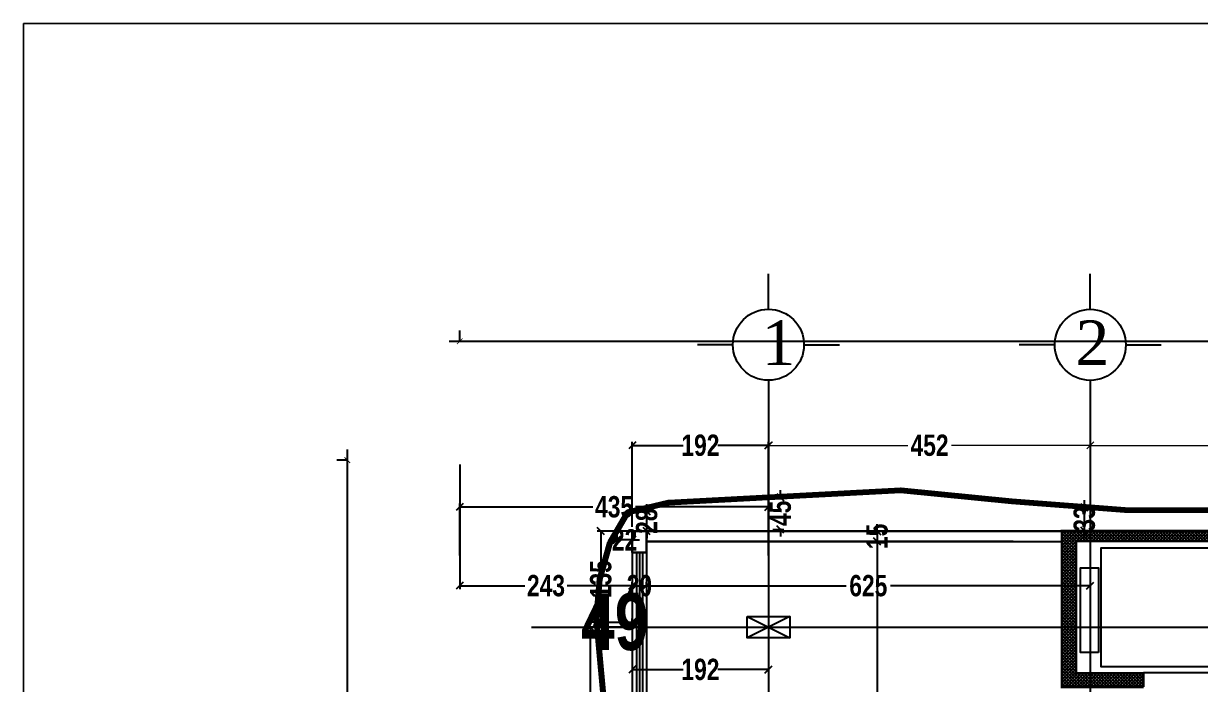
# Model space of a CAD drawing. Extents: x 285329 to 658348, y -83126 to -16980.
# Drawn here: x 326417 to 328074, y -39539 to -38609 of the extents above; entities that cross this region are included whole.
import ezdxf

# ---------------------------------------------------------------- set-up
doc = ezdxf.new("R2010")
doc.units = 0
doc.layers.get('0').update_dxf_attribs({"linetype": 'CONTINUOUS'})
doc.layers.get('DEFPOINTS').update_dxf_attribs({"color": 9, "linetype": 'CONTINUOUS'})
for name, color, linetype in [('AXIS', 1, 'CONTINUOUS'), ('COLUMN', 5, 'CONTINUOUS'), ('FURNITURE', 4, 'CONTINUOUS'), ('TEXT', 3, 'CONTINUOUS'), ('WALL', 7, 'CONTINUOUS'), ('WALL1', 2, 'CONTINUOUS')]:
    doc.layers.add(name, color=color, linetype=linetype)
doc.layers.add('excavation border', color=5, linetype='CONTINUOUS', lineweight=30)
doc.layers.add('VIS', color=8, linetype='CONTINUOUS', lineweight=18)
doc.styles.add('CITYBLUEPRINT', font='cityb___.ttf', dxfattribs={"width": 0.8})
doc.styles.get("Standard").update_dxf_attribs({"font": 'sanss___.ttf', "height": 15})
doc.styles.add('style2', font='romantic.ttf', dxfattribs={"height": 50})
doc.dimstyles.new('50', dxfattribs={"dimtxt": 30, "dimasz": 10, "dimexe": 5, "dimexo": 6, "dimgap": 5, "dimtad": 0, "dimdec": 0, "dimdsep": 46, "dimtxsty": 'CITYBLUEPRINT', "dimblk1": 'OBLIQUE', "dimblk2": 'OBLIQUE', "dimsah": 1, "dimcen": 0.05, "dimdle": 0.03, "dimclre": 22, "dimclrt": 7, "dimadec": 0, "dimazin": 0, "dimtfac": 1, "dimtdec": 0, "dimtix": 1, "dimtmove": 0, "dimatfit": 3, "dimldrblk": 'OBLIQUE', "dimfxl": 1, "dimtolj": 1, "dimtzin": 0, "dimarcsym": 0})
doc.dimstyles.new('STANDARD$0', dxfattribs={"dimscale": 0, "dimtxt": 50, "dimasz": 8, "dimexe": 15, "dimexo": 0.0625, "dimgap": 2, "dimtad": 1, "dimdec": 0, "dimzin": 0, "dimdsep": 46, "dimtxsty": 'Standard', "dimblk1": 'ARCHTICK', "dimblk2": 'ARCHTICK', "dimsah": 1, "dimcen": 0.09, "dimdle": 15, "dimclrd": 3, "dimclre": 3, "dimclrt": 3, "dimazin": 0, "dimtfac": 1, "dimtdec": 0, "dimtofl": 0, "dimtmove": 1, "dimatfit": 3, "dimldrblk": 'ARCHTICK', "dimfxl": 1.0455, "dimfxlon": 1, "dimtolj": 1, "dimtzin": 0, "dimarcsym": 0})

# ---------------------------------------------------------------- blocks, each defined once
blk = doc.blocks.new('COLUMN')
at = {"layer": 'AXIS'}
for p, q in [((236924.7, -9644.3), (236984.7, -9674.3)), ((236984.7, -9644.3), (236924.7, -9674.3))]:
    blk.add_line(p, q, dxfattribs=at)
at = {"layer": 'COLUMN'}
blk.add_lwpolyline([(236924.7, -9644.3), (236984.7, -9644.3), (236984.7, -9674.3), (236924.7, -9674.3)], close=True, dxfattribs=at)
blk = doc.blocks.new('_Oblique')
at = {"color": 0, "lineweight": -2}
blk.add_line((-0.5, -0.5), (0.5, 0.5), dxfattribs=at)
blk = doc.blocks.new('*D2202')
at = {"layer": 'DEFPOINTS', "color": 0, "linetype": 'Continuous', "lineweight": 5, "transparency": 16777216}
for p in [(328031, -10833.2), (327578.5, -10845.6), (328031, -10845.6)]:
    blk.add_point(p, dxfattribs=at)
at = {"layer": 'VIS', "color": 22, "linetype": 'Continuous', "lineweight": -2, "transparency": 16777216}
for p, q in [((327578.5, -10839.6), (327578.5, -10828.2)), ((328031, -10839.6), (328031, -10828.2))]:
    blk.add_line(p, q, dxfattribs=at)
at = {"layer": 'VIS', "color": 24, "linetype": 'Continuous', "lineweight": -2, "transparency": 16777216}
for p, q in [((327578.5, -10833.2), (327773.9, -10833.2)), ((328031, -10833.2), (327835.6, -10833.2))]:
    blk.add_line(p, q, dxfattribs=at)
at = {"layer": 'VIS', "color": 24, "linetype": 'Continuous', "lineweight": -2, "transparency": 16777216, "xscale": 10, "yscale": 10, "zscale": 10, "rotation": 180}
blk.add_blockref('_Oblique', (327578.5, -10833.2), dxfattribs=at)
at = {"layer": 'VIS', "color": 24, "linetype": 'Continuous', "lineweight": -2, "transparency": 16777216, "xscale": 10, "yscale": 10, "zscale": 10}
blk.add_blockref('_Oblique', (328031, -10833.2), dxfattribs=at)
at = {"layer": 'VIS', "color": 30, "linetype": 'Continuous', "lineweight": 5, "transparency": 16777216, "insert": (327804.7, -10833.2), "char_height": 30, "attachment_point": 5, "style": 'CITYBLUEPRINT'}
blk.add_mtext('\\A1;452', dxfattribs=at)
blk = doc.blocks.new('*D2203')
at = {"layer": 'DEFPOINTS', "color": 0, "linetype": 'Continuous', "lineweight": 5, "transparency": 16777216}
for p in [(328671.3, -10833.2), (328671.3, -10833.2), (328031, -10845.6)]:
    blk.add_point(p, dxfattribs=at)
at = {"layer": 'VIS', "color": 24, "linetype": 'Continuous', "lineweight": -2, "transparency": 16777216}
for p, q in [((328030.9, -10833.2), (328317.6, -10833.2)), ((328671.3, -10833.2), (328384.6, -10833.2))]:
    blk.add_line(p, q, dxfattribs=at)
at = {"layer": 'VIS', "color": 22, "linetype": 'Continuous', "lineweight": -2, "transparency": 16777216}
for p, q in [((328031, -10839.6), (328031, -10828.2)), ((328671.3, -10827.2), (328671.3, -10828.2))]:
    blk.add_line(p, q, dxfattribs=at)
at = {"layer": 'VIS', "color": 24, "linetype": 'Continuous', "lineweight": -2, "transparency": 16777216, "xscale": 10, "yscale": 10, "zscale": 10, "rotation": 180}
blk.add_blockref('_Oblique', (328031, -10833.2), dxfattribs=at)
at = {"layer": 'VIS', "color": 24, "linetype": 'Continuous', "lineweight": -2, "transparency": 16777216, "xscale": 10, "yscale": 10, "zscale": 10}
blk.add_blockref('_Oblique', (328671.3, -10833.2), dxfattribs=at)
at = {"layer": 'VIS', "color": 30, "linetype": 'Continuous', "lineweight": 5, "transparency": 16777216, "insert": (328351.1, -10833.2), "char_height": 30, "attachment_point": 5, "style": 'CITYBLUEPRINT'}
blk.add_mtext('\\A1;640', dxfattribs=at)
blk = doc.blocks.new('*D2855')
at = {"layer": 'DEFPOINTS', "color": 0, "linetype": 'Continuous', "lineweight": 5, "transparency": 16777216}
for p in [(327606.4, -39323.2), (327606.4, -39337.7), (327618.8, -39337.7)]:
    blk.add_point(p, dxfattribs=at)
at = {"layer": 'VIS', "color": 0, "linetype": 'Continuous', "lineweight": -2, "transparency": 16777216}
for p, q in [((327618.8, -39323.2), (327618.8, -39313.2)), ((327618.8, -39323.2), (327618.8, -39337.7)), ((327618.8, -39337.7), (327618.8, -39347.7))]:
    blk.add_line(p, q, dxfattribs=at)
at = {"layer": 'VIS', "color": 22, "linetype": 'Continuous', "lineweight": -2, "transparency": 16777216}
for p, q in [((327612.4, -39323.2), (327623.8, -39323.2)), ((327612.4, -39337.7), (327623.8, -39337.7))]:
    blk.add_line(p, q, dxfattribs=at)
at = {"layer": 'VIS', "color": 0, "linetype": 'Continuous', "lineweight": -2, "transparency": 16777216, "xscale": 10, "yscale": 10, "zscale": 10}
for p, rotation in [((327618.8, -39323.2), 270), ((327618.8, -39337.7), 90)]:
    blk.add_blockref('_Oblique', p, dxfattribs=dict(at, rotation=rotation))
at = {"layer": 'VIS', "color": 7, "linetype": 'Continuous', "lineweight": 5, "transparency": 16777216, "insert": (327618.8, -39330.5), "char_height": 30, "attachment_point": 5, "rotation": 90, "style": 'CITYBLUEPRINT'}
blk.add_mtext('\\A1;15', dxfattribs=at)
blk = doc.blocks.new('*D2856')
at = {"layer": 'DEFPOINTS', "color": 0, "linetype": 'Continuous', "lineweight": 5, "transparency": 16777216}
for p in [(327606.4, -39337.7), (327618.8, -39818.7), (327623.1, -39818.7)]:
    blk.add_point(p, dxfattribs=at)
at = {"layer": 'VIS', "color": 22, "linetype": 'Continuous', "lineweight": -2, "transparency": 16777216}
for p, q in [((327612.4, -39337.7), (327623.8, -39337.7)), ((327617.1, -39818.7), (327613.8, -39818.7))]:
    blk.add_line(p, q, dxfattribs=at)
at = {"layer": 'VIS', "color": 0, "linetype": 'Continuous', "lineweight": -2, "transparency": 16777216}
for p, q in [((327618.8, -39337.7), (327618.8, -39553.8)), ((327618.8, -39818.7), (327618.8, -39602.6))]:
    blk.add_line(p, q, dxfattribs=at)
at = {"layer": 'VIS', "color": 0, "linetype": 'Continuous', "lineweight": -2, "transparency": 16777216, "xscale": 10, "yscale": 10, "zscale": 10}
for p, rotation in [((327618.8, -39337.7), 90), ((327618.8, -39818.7), 270)]:
    blk.add_blockref('_Oblique', p, dxfattribs=dict(at, rotation=rotation))
at = {"layer": 'VIS', "color": 7, "linetype": 'Continuous', "lineweight": 5, "transparency": 16777216, "insert": (327618.8, -39578.2), "char_height": 30, "attachment_point": 5, "rotation": 90, "style": 'CITYBLUEPRINT'}
blk.add_mtext('\\A1;481', dxfattribs=at)
blk = doc.blocks.new('*D2902')
at = {"layer": 'DEFPOINTS', "color": 0, "linetype": 'Continuous', "lineweight": 5, "transparency": 16777216}
for p in [(327294.1, -39400), (327274.1, -39406.9), (327294.1, -39406.9)]:
    blk.add_point(p, dxfattribs=at)
at = {"layer": 'VIS', "color": 0, "linetype": 'Continuous', "lineweight": -2, "transparency": 16777216}
for p, q in [((327274.1, -39400), (327264.1, -39400)), ((327274.1, -39400), (327294.1, -39400)), ((327294.1, -39400), (327304.1, -39400))]:
    blk.add_line(p, q, dxfattribs=at)
at = {"layer": 'VIS', "color": 22, "linetype": 'Continuous', "lineweight": -2, "transparency": 16777216}
for p, q in [((327274.1, -39400.9), (327274.1, -39395)), ((327294.1, -39400.9), (327294.1, -39395))]:
    blk.add_line(p, q, dxfattribs=at)
at = {"layer": 'VIS', "color": 0, "linetype": 'Continuous', "lineweight": -2, "transparency": 16777216, "xscale": 10, "yscale": 10, "zscale": 10}
blk.add_blockref('_Oblique', (327274.1, -39400), dxfattribs=at)
at = {"layer": 'VIS', "color": 0, "linetype": 'Continuous', "lineweight": -2, "transparency": 16777216, "xscale": 10, "yscale": 10, "zscale": 10, "rotation": 180}
blk.add_blockref('_Oblique', (327294.1, -39400), dxfattribs=at)
at = {"layer": 'VIS', "color": 7, "linetype": 'Continuous', "lineweight": 5, "transparency": 16777216, "insert": (327284.1, -39400), "char_height": 30, "attachment_point": 5, "style": 'CITYBLUEPRINT'}
blk.add_mtext('\\A1;20', dxfattribs=at)
blk = doc.blocks.new('*D2903')
at = {"layer": 'DEFPOINTS', "color": 0, "linetype": 'Continuous', "lineweight": 5, "transparency": 16777216}
for p in [(327918.8, -39400), (327918.8, -39400.1), (327294.1, -39406.9)]:
    blk.add_point(p, dxfattribs=at)
at = {"layer": 'VIS', "color": 0, "linetype": 'Continuous', "lineweight": -2, "transparency": 16777216}
for p, q in [((327294, -39400), (327575.4, -39400)), ((327918.8, -39400), (327637.5, -39400))]:
    blk.add_line(p, q, dxfattribs=at)
at = {"layer": 'VIS', "color": 22, "linetype": 'Continuous', "lineweight": -2, "transparency": 16777216}
for p, q in [((327294.1, -39400.9), (327294.1, -39395)), ((327918.8, -39394.1), (327918.8, -39395))]:
    blk.add_line(p, q, dxfattribs=at)
at = {"layer": 'VIS', "color": 0, "linetype": 'Continuous', "lineweight": -2, "transparency": 16777216, "xscale": 10, "yscale": 10, "zscale": 10, "rotation": 180}
blk.add_blockref('_Oblique', (327294.1, -39400), dxfattribs=at)
at = {"layer": 'VIS', "color": 0, "linetype": 'Continuous', "lineweight": -2, "transparency": 16777216, "xscale": 10, "yscale": 10, "zscale": 10}
blk.add_blockref('_Oblique', (327918.8, -39400), dxfattribs=at)
at = {"layer": 'VIS', "color": 7, "linetype": 'Continuous', "lineweight": 5, "transparency": 16777216, "insert": (327606.4, -39400), "char_height": 30, "attachment_point": 5, "style": 'CITYBLUEPRINT'}
blk.add_mtext('\\A1;625', dxfattribs=at)
blk = doc.blocks.new('huy')
at = {"layer": 'AXIS'}
h = blk.add_hatch(dxfattribs=at)
h.set_pattern_fill('ANSI37', color=256, style=0)
h.set_pattern_definition([(45, (-12919.7087, 458.9356), (-2.24506403, 2.24506403), []), (135, (-12919.7087, 458.9356), (-2.24506403, -2.24506403), [])])
h.paths.add_polyline_path([(322259.9, -40340.6), (322280.3, -40340.6), (322280.3, -40155.5), (322259.9, -40155.5)], flags=17)
h.paths.add_polyline_path([(322259.9, -40340.6), (322259.9, -40360.6), (322375, -40360.6), (322375, -40340.6)])
h.paths.add_polyline_path([(322259.9, -40140.5), (322259.9, -40155.5), (322500, -40155.5), (322500, -40340.6), (322490, -40340.6), (322490, -40360.6), (322520, -40360.6), (322520, -40140.5)])
at = {"layer": 'FURNITURE'}
blk.add_line((322490, -40340.6), (322375, -40340.6), dxfattribs=at)
at = {"layer": 'FURNITURE', "ltscale": 3}
for points in [[(322490.6, -40165), (322314.9, -40165), (322314.9, -40331.4), (322490.6, -40331.4)], [(322311.5, -40311.6), (322286.2, -40311.6), (322286.2, -40192.7), (322311.5, -40192.7)]]:
    blk.add_lwpolyline(points, close=True, dxfattribs=at)
at = {"layer": 'WALL', "ltscale": 3}
blk.add_line((322259.9, -40140.5), (322425, -40140.5), dxfattribs=at)
blk.add_line((322259.9, -40140.5), (322425, -40140.5), dxfattribs=at)
blk.add_line((322259.9, -40140.5), (322425, -40140.5), dxfattribs=at)
at = {"layer": 'WALL', "linetype": 'Continuous', "const_width": 3}
for points in [[(322375, -40360.6), (322259.9, -40360.6), (322259.9, -40140.5), (322485, -40140.5)], [(322259.9, -40140.5), (322425, -40140.5)], [(322259.9, -40140.5), (322425, -40140.5)], [(322485, -40140.5), (322520, -40140.5), (322520, -40360.6), (322490, -40360.6)], [(322490, -40340.6), (322500, -40340.6), (322500, -40155.5), (322280.3, -40155.5), (322280.3, -40340.6), (322375, -40340.6)], [(322375, -40340.6), (322375, -40360.6)], [(322490, -40340.6), (322490, -40360.6)], [(322500, -40340.6), (322490, -40340.6), (322490, -40360.6)]]:
    blk.add_lwpolyline(points, dxfattribs=at)
blk = doc.blocks.new('_ARCHTICK')
at = {"color": 0, "linetype": 'ByBlock', "const_width": 0.15}
blk.add_lwpolyline([(-0.5, -0.5), (0.5, 0.5)], dxfattribs=at)
blk = doc.blocks.new('*D2988')
at = {"layer": 'DEFPOINTS', "color": 0, "linetype": 'Continuous', "lineweight": 5, "transparency": 16777216}
for p in [(329346.2, -39055.8), (327031.2, -39157.6), (329346.2, -39157.6)]:
    blk.add_point(p, dxfattribs=at)
at = {"layer": 'WALL', "color": 3, "linetype": 'Continuous', "lineweight": -2, "transparency": 16777216}
for p, q in [((327031.2, -39056.9), (327031.2, -39040.8)), ((329346.2, -39056.9), (329346.2, -39040.8)), ((327016.2, -39055.8), (329361.2, -39055.8))]:
    blk.add_line(p, q, dxfattribs=at)
at = {"layer": 'WALL', "color": 3, "linetype": 'Continuous', "lineweight": -2, "transparency": 16777216, "xscale": 8, "yscale": 8, "zscale": 8, "rotation": 180}
blk.add_blockref('_ARCHTICK', (327031.2, -39055.8), dxfattribs=at)
at = {"layer": 'WALL', "color": 3, "linetype": 'Continuous', "lineweight": -2, "transparency": 16777216, "xscale": 8, "yscale": 8, "zscale": 8}
blk.add_blockref('_ARCHTICK', (329346.2, -39055.8), dxfattribs=at)
at = {"layer": 'WALL', "color": 3, "linetype": 'Continuous', "transparency": 16777216, "insert": (328188.7, -39046.1), "char_height": 15, "attachment_point": 5}
blk.add_mtext('\\A1;2315', dxfattribs=at)
blk = doc.blocks.new('*D2989')
at = {"layer": 'DEFPOINTS', "color": 0, "linetype": 'Continuous', "lineweight": 5, "transparency": 16777216}
for p in [(327031.2, -39223.2), (326872.9, -42934.2), (327031.2, -42934.2)]:
    blk.add_point(p, dxfattribs=at)
at = {"layer": 'WALL', "color": 3, "linetype": 'Continuous', "lineweight": -2, "transparency": 16777216}
for p, q in [((326872.9, -39208.2), (326872.9, -42949.2)), ((326873.9, -39223.2), (326857.9, -39223.2)), ((326873.9, -42934.2), (326857.9, -42934.2))]:
    blk.add_line(p, q, dxfattribs=at)
at = {"layer": 'WALL', "color": 3, "linetype": 'Continuous', "lineweight": -2, "transparency": 16777216, "xscale": 8, "yscale": 8, "zscale": 8}
for p, rotation in [((326872.9, -39223.2), 90), ((326872.9, -42934.2), 270)]:
    blk.add_blockref('_ARCHTICK', p, dxfattribs=dict(at, rotation=rotation))
at = {"layer": 'WALL', "color": 3, "linetype": 'Continuous', "transparency": 16777216, "insert": (326863.1, -41078.7), "char_height": 15, "attachment_point": 5, "rotation": 90}
blk.add_mtext('\\A1;3711', dxfattribs=at)
blk = doc.blocks.new('*D2993')
at = {"layer": 'DEFPOINTS', "color": 0, "linetype": 'Continuous', "lineweight": 5, "transparency": 16777216}
for p in [(327031.2, -39223.2), (327031.2, -39400), (327274.1, -39406.9)]:
    blk.add_point(p, dxfattribs=at)
at = {"layer": 'VIS', "color": 22, "linetype": 'Continuous', "lineweight": -2, "transparency": 16777216}
for p, q in [((327031.2, -39229.2), (327031.2, -39405)), ((327274.1, -39400.9), (327274.1, -39395))]:
    blk.add_line(p, q, dxfattribs=at)
at = {"layer": 'VIS', "color": 0, "linetype": 'Continuous', "lineweight": -2, "transparency": 16777216}
for p, q in [((327031.2, -39400), (327123, -39400)), ((327274.1, -39400), (327182.3, -39400))]:
    blk.add_line(p, q, dxfattribs=at)
at = {"layer": 'VIS', "color": 0, "linetype": 'Continuous', "lineweight": -2, "transparency": 16777216, "xscale": 10, "yscale": 10, "zscale": 10, "rotation": 180}
blk.add_blockref('_Oblique', (327031.2, -39400), dxfattribs=at)
at = {"layer": 'VIS', "color": 0, "linetype": 'Continuous', "lineweight": -2, "transparency": 16777216, "xscale": 10, "yscale": 10, "zscale": 10}
blk.add_blockref('_Oblique', (327274.1, -39400), dxfattribs=at)
at = {"layer": 'VIS', "color": 7, "linetype": 'Continuous', "lineweight": 5, "transparency": 16777216, "insert": (327152.6, -39400), "char_height": 30, "attachment_point": 5, "style": 'CITYBLUEPRINT'}
blk.add_mtext('\\A1;243', dxfattribs=at)
blk = doc.blocks.new('*D3002')
at = {"layer": 'DEFPOINTS', "color": 0, "linetype": 'Continuous', "lineweight": 5, "transparency": 16777216}
for p in [(327274.1, -39323.2), (327229.8, -39458.4), (327294.1, -39458.4)]:
    blk.add_point(p, dxfattribs=at)
at = {"layer": 'VIS', "color": 22, "linetype": 'Continuous', "lineweight": -2, "transparency": 16777216}
for p, q in [((327268.1, -39323.2), (327224.8, -39323.2)), ((327288.1, -39458.4), (327224.8, -39458.4))]:
    blk.add_line(p, q, dxfattribs=at)
at = {"layer": 'VIS', "color": 0, "linetype": 'Continuous', "lineweight": -2, "transparency": 16777216}
for p, q in [((327229.8, -39323.1), (327229.8, -39366.5)), ((327229.8, -39458.4), (327229.8, -39415.1))]:
    blk.add_line(p, q, dxfattribs=at)
at = {"layer": 'VIS', "color": 0, "linetype": 'Continuous', "lineweight": -2, "transparency": 16777216, "xscale": 10, "yscale": 10, "zscale": 10}
for p, rotation in [((327229.8, -39323.2), 90), ((327229.8, -39458.4), 270)]:
    blk.add_blockref('_Oblique', p, dxfattribs=dict(at, rotation=rotation))
at = {"layer": 'VIS', "color": 7, "linetype": 'Continuous', "lineweight": 5, "transparency": 16777216, "insert": (327229.8, -39390.8), "char_height": 30, "attachment_point": 5, "rotation": 90, "style": 'CITYBLUEPRINT'}
blk.add_mtext('\\A1;135', dxfattribs=at)
blk = doc.blocks.new('*D3003')
at = {"layer": 'DEFPOINTS', "color": 0, "linetype": 'Continuous', "lineweight": 5, "transparency": 16777216}
for p in [(327294.1, -39458.4), (327214.9, -39823.7), (327214.9, -39823.7)]:
    blk.add_point(p, dxfattribs=at)
at = {"layer": 'VIS', "color": 22, "linetype": 'Continuous', "lineweight": -2, "transparency": 16777216}
for p, q in [((327288.1, -39458.4), (327209.9, -39458.4)), ((327208.9, -39823.7), (327209.9, -39823.7))]:
    blk.add_line(p, q, dxfattribs=at)
at = {"layer": 'VIS', "color": 0, "linetype": 'Continuous', "lineweight": -2, "transparency": 16777216}
for p, q in [((327214.9, -39458.4), (327214.9, -39610.3)), ((327214.9, -39823.7), (327214.9, -39671.8))]:
    blk.add_line(p, q, dxfattribs=at)
at = {"layer": 'VIS', "color": 0, "linetype": 'Continuous', "lineweight": -2, "transparency": 16777216, "xscale": 10, "yscale": 10, "zscale": 10}
for p, rotation in [((327214.9, -39458.4), 90), ((327214.9, -39823.7), 270)]:
    blk.add_blockref('_Oblique', p, dxfattribs=dict(at, rotation=rotation))
at = {"layer": 'VIS', "color": 7, "linetype": 'Continuous', "lineweight": 5, "transparency": 16777216, "insert": (327214.9, -39641.1), "char_height": 30, "attachment_point": 5, "rotation": 90, "style": 'CITYBLUEPRINT'}
blk.add_mtext('\\A1;365', dxfattribs=at)
blk = doc.blocks.new('*D3011')
at = {"layer": 'DEFPOINTS', "color": 0, "linetype": 'Continuous', "lineweight": 5, "transparency": 16777216}
for p in [(327465.8, -39202.4), (327274.1, -39323.2), (327465.8, -39337.7)]:
    blk.add_point(p, dxfattribs=at)
at = {"layer": 'VIS', "color": 0, "linetype": 'Continuous', "lineweight": -2, "transparency": 16777216}
for p, q in [((327274, -39202.4), (327345.6, -39202.4)), ((327465.9, -39202.4), (327394.3, -39202.4))]:
    blk.add_line(p, q, dxfattribs=at)
at = {"layer": 'VIS', "color": 22, "linetype": 'Continuous', "lineweight": -2, "transparency": 16777216}
for p, q in [((327274.1, -39317.2), (327274.1, -39197.4)), ((327465.8, -39331.7), (327465.8, -39197.4))]:
    blk.add_line(p, q, dxfattribs=at)
at = {"layer": 'VIS', "color": 0, "linetype": 'Continuous', "lineweight": -2, "transparency": 16777216, "xscale": 10, "yscale": 10, "zscale": 10, "rotation": 180}
blk.add_blockref('_Oblique', (327274.1, -39202.4), dxfattribs=at)
at = {"layer": 'VIS', "color": 0, "linetype": 'Continuous', "lineweight": -2, "transparency": 16777216, "xscale": 10, "yscale": 10, "zscale": 10}
blk.add_blockref('_Oblique', (327465.8, -39202.4), dxfattribs=at)
at = {"layer": 'VIS', "color": 7, "linetype": 'Continuous', "lineweight": 5, "transparency": 16777216, "insert": (327370, -39202.4), "char_height": 30, "attachment_point": 5, "style": 'CITYBLUEPRINT'}
blk.add_mtext('\\A1;192', dxfattribs=at)
blk = doc.blocks.new('*D3062')
at = {"layer": 'DEFPOINTS', "color": 0, "linetype": 'Continuous', "lineweight": 5, "transparency": 16777216}
for p in [(327274.1, -39506.9), (327274.1, -39517.9), (327465.8, -39506.9)]:
    blk.add_point(p, dxfattribs=at)
at = {"layer": 'VIS', "color": 0, "linetype": 'Continuous', "lineweight": -2, "transparency": 16777216}
for p, q in [((327274, -39517.9), (327345.6, -39517.9)), ((327465.9, -39517.9), (327394.3, -39517.9))]:
    blk.add_line(p, q, dxfattribs=at)
at = {"layer": 'VIS', "color": 22, "linetype": 'Continuous', "lineweight": -2, "transparency": 16777216}
for p, q in [((327274.1, -39512.9), (327274.1, -39522.9)), ((327465.8, -39512.9), (327465.8, -39522.9))]:
    blk.add_line(p, q, dxfattribs=at)
at = {"layer": 'VIS', "color": 0, "linetype": 'Continuous', "lineweight": -2, "transparency": 16777216, "xscale": 10, "yscale": 10, "zscale": 10, "rotation": 180}
blk.add_blockref('_Oblique', (327274.1, -39517.9), dxfattribs=at)
at = {"layer": 'VIS', "color": 0, "linetype": 'Continuous', "lineweight": -2, "transparency": 16777216, "xscale": 10, "yscale": 10, "zscale": 10}
blk.add_blockref('_Oblique', (327465.8, -39517.9), dxfattribs=at)
at = {"layer": 'VIS', "color": 7, "linetype": 'Continuous', "lineweight": 5, "transparency": 16777216, "insert": (327370, -39517.9), "char_height": 30, "attachment_point": 5, "style": 'CITYBLUEPRINT'}
blk.add_mtext('\\A1;192', dxfattribs=at)
blk = doc.blocks.new('*D3064')
at = {"layer": 'DEFPOINTS', "color": 0, "linetype": 'Continuous', "lineweight": 5, "transparency": 16777216}
for p in [(327031.2, -39289), (327031.2, -39363.6), (327465.8, -39363.6)]:
    blk.add_point(p, dxfattribs=at)
at = {"layer": 'VIS', "color": 22, "linetype": 'Continuous', "lineweight": -2, "transparency": 16777216}
for p, q in [((327031.2, -39357.6), (327031.2, -39284)), ((327465.8, -39357.6), (327465.8, -39284))]:
    blk.add_line(p, q, dxfattribs=at)
at = {"layer": 'VIS', "color": 0, "linetype": 'Continuous', "lineweight": -2, "transparency": 16777216}
for p, q in [((327031.2, -39289), (327218.6, -39289)), ((327465.9, -39289), (327278.5, -39289))]:
    blk.add_line(p, q, dxfattribs=at)
at = {"layer": 'VIS', "color": 0, "linetype": 'Continuous', "lineweight": -2, "transparency": 16777216, "xscale": 10, "yscale": 10, "zscale": 10, "rotation": 180}
blk.add_blockref('_Oblique', (327031.2, -39289), dxfattribs=at)
at = {"layer": 'VIS', "color": 0, "linetype": 'Continuous', "lineweight": -2, "transparency": 16777216, "xscale": 10, "yscale": 10, "zscale": 10}
blk.add_blockref('_Oblique', (327465.8, -39289), dxfattribs=at)
at = {"layer": 'VIS', "color": 7, "linetype": 'Continuous', "lineweight": 5, "transparency": 16777216, "insert": (327248.5, -39289), "char_height": 30, "attachment_point": 5, "style": 'CITYBLUEPRINT'}
blk.add_mtext('\\A1;435', dxfattribs=at)
blk = doc.blocks.new('*D3079')
at = {"layer": 'DEFPOINTS', "color": 0, "linetype": 'Continuous', "lineweight": 5, "transparency": 16777216}
for p in [(327252.4, -39323.2), (327252.4, -39335.4), (327274.1, -39323.2)]:
    blk.add_point(p, dxfattribs=at)
at = {"layer": 'VIS', "color": 0, "linetype": 'Continuous', "lineweight": -2, "transparency": 16777216}
for p, q in [((327252.4, -39335.4), (327242.4, -39335.4)), ((327274.1, -39335.4), (327252.4, -39335.4)), ((327274.1, -39335.4), (327284.1, -39335.4))]:
    blk.add_line(p, q, dxfattribs=at)
at = {"layer": 'VIS', "color": 22, "linetype": 'Continuous', "lineweight": -2, "transparency": 16777216}
for p, q in [((327252.4, -39329.2), (327252.4, -39340.4)), ((327274.1, -39329.2), (327274.1, -39340.4))]:
    blk.add_line(p, q, dxfattribs=at)
at = {"layer": 'VIS', "color": 0, "linetype": 'Continuous', "lineweight": -2, "transparency": 16777216, "xscale": 10, "yscale": 10, "zscale": 10}
blk.add_blockref('_Oblique', (327252.4, -39335.4), dxfattribs=at)
at = {"layer": 'VIS', "color": 0, "linetype": 'Continuous', "lineweight": -2, "transparency": 16777216, "xscale": 10, "yscale": 10, "zscale": 10, "rotation": 180}
blk.add_blockref('_Oblique', (327274.1, -39335.4), dxfattribs=at)
at = {"layer": 'VIS', "color": 7, "linetype": 'Continuous', "lineweight": 5, "transparency": 16777216, "insert": (327263.3, -39335.4), "char_height": 30, "attachment_point": 5, "style": 'CITYBLUEPRINT'}
blk.add_mtext('\\A1;22', dxfattribs=at)
blk = doc.blocks.new('*D3080')
at = {"layer": 'DEFPOINTS', "color": 0, "linetype": 'Continuous', "lineweight": 5, "transparency": 16777216}
for p in [(327274.1, -39295), (327294.4, -39295), (327274.1, -39323.2)]:
    blk.add_point(p, dxfattribs=at)
at = {"layer": 'VIS', "color": 0, "linetype": 'Continuous', "lineweight": -2, "transparency": 16777216}
for p, q in [((327294.4, -39295), (327294.4, -39285)), ((327294.4, -39323.2), (327294.4, -39295)), ((327294.4, -39323.2), (327294.4, -39333.2))]:
    blk.add_line(p, q, dxfattribs=at)
at = {"layer": 'VIS', "color": 22, "linetype": 'Continuous', "lineweight": -2, "transparency": 16777216}
for p, q in [((327280.1, -39295), (327299.4, -39295)), ((327280.1, -39323.2), (327299.4, -39323.2))]:
    blk.add_line(p, q, dxfattribs=at)
at = {"layer": 'VIS', "color": 0, "linetype": 'Continuous', "lineweight": -2, "transparency": 16777216, "xscale": 10, "yscale": 10, "zscale": 10}
for p, rotation in [((327294.4, -39295), 270), ((327294.4, -39323.2), 90)]:
    blk.add_blockref('_Oblique', p, dxfattribs=dict(at, rotation=rotation))
at = {"layer": 'VIS', "color": 7, "linetype": 'Continuous', "lineweight": 5, "transparency": 16777216, "insert": (327294.4, -39309.1), "char_height": 30, "attachment_point": 5, "rotation": 90, "style": 'CITYBLUEPRINT'}
blk.add_mtext('\\A1;28', dxfattribs=at)
blk = doc.blocks.new('*D3081')
at = {"layer": 'DEFPOINTS', "color": 0, "linetype": 'Continuous', "lineweight": 5, "transparency": 16777216}
for p in [(327465.8, -39275.3), (327482.6, -39275.3), (327465.8, -39320.8)]:
    blk.add_point(p, dxfattribs=at)
at = {"layer": 'VIS', "color": 0, "linetype": 'Continuous', "lineweight": -2, "transparency": 16777216}
for p, q in [((327482.6, -39275.3), (327482.6, -39265.3)), ((327482.6, -39275.3), (327482.6, -39276.6)), ((327482.6, -39320.8), (327482.6, -39319.5)), ((327482.6, -39320.8), (327482.6, -39330.8))]:
    blk.add_line(p, q, dxfattribs=at)
at = {"layer": 'VIS', "color": 22, "linetype": 'Continuous', "lineweight": -2, "transparency": 16777216}
for p, q in [((327471.8, -39275.3), (327487.6, -39275.3)), ((327471.8, -39320.8), (327487.6, -39320.8))]:
    blk.add_line(p, q, dxfattribs=at)
at = {"layer": 'VIS', "color": 0, "linetype": 'Continuous', "lineweight": -2, "transparency": 16777216, "xscale": 10, "yscale": 10, "zscale": 10}
for p, rotation in [((327482.6, -39275.3), 270), ((327482.6, -39320.8), 90)]:
    blk.add_blockref('_Oblique', p, dxfattribs=dict(at, rotation=rotation))
at = {"layer": 'VIS', "color": 7, "linetype": 'Continuous', "lineweight": 5, "transparency": 16777216, "insert": (327482.6, -39298.1), "char_height": 30, "attachment_point": 5, "rotation": 90, "style": 'CITYBLUEPRINT'}
blk.add_mtext('\\A1;45', dxfattribs=at)
blk = doc.blocks.new('*D3082')
at = {"layer": 'DEFPOINTS', "color": 0, "linetype": 'Continuous', "lineweight": 5, "transparency": 16777216}
for p in [(327910.6, -39289.4), (327918.8, -39289.4), (327918.8, -39322.6)]:
    blk.add_point(p, dxfattribs=at)
at = {"layer": 'VIS', "color": 0, "linetype": 'Continuous', "lineweight": -2, "transparency": 16777216}
for p, q in [((327910.6, -39289.4), (327910.6, -39279.4)), ((327910.6, -39322.6), (327910.6, -39289.4)), ((327910.6, -39322.6), (327910.6, -39332.6))]:
    blk.add_line(p, q, dxfattribs=at)
at = {"layer": 'VIS', "color": 22, "linetype": 'Continuous', "lineweight": -2, "transparency": 16777216}
for p, q in [((327912.8, -39289.4), (327905.6, -39289.4)), ((327912.8, -39322.6), (327905.6, -39322.6))]:
    blk.add_line(p, q, dxfattribs=at)
at = {"layer": 'VIS', "color": 0, "linetype": 'Continuous', "lineweight": -2, "transparency": 16777216, "xscale": 10, "yscale": 10, "zscale": 10}
for p, rotation in [((327910.6, -39289.4), 270), ((327910.6, -39322.6), 90)]:
    blk.add_blockref('_Oblique', p, dxfattribs=dict(at, rotation=rotation))
at = {"layer": 'VIS', "color": 7, "linetype": 'Continuous', "lineweight": 5, "transparency": 16777216, "insert": (327910.6, -39306), "char_height": 30, "attachment_point": 5, "rotation": 90, "style": 'CITYBLUEPRINT'}
blk.add_mtext('\\A1;33', dxfattribs=at)
blk = doc.blocks.new('*D3095')
at = {"layer": 'DEFPOINTS', "color": 0, "linetype": 'Continuous', "lineweight": 5, "transparency": 16777216}
for p in [(327274.1, -39451.1), (327224.7, -39458.4), (327274.1, -39458.4)]:
    blk.add_point(p, dxfattribs=at)
at = {"layer": 'VIS', "color": 0, "linetype": 'Continuous', "lineweight": -2, "transparency": 16777216}
for p, q in [((327224.7, -39451.1), (327214.7, -39451.1)), ((327224.7, -39451.1), (327274.1, -39451.1)), ((327274.1, -39451.1), (327284.1, -39451.1))]:
    blk.add_line(p, q, dxfattribs=at)
at = {"layer": 'VIS', "color": 22, "linetype": 'Continuous', "lineweight": -2, "transparency": 16777216}
for p, q in [((327224.7, -39452.4), (327224.7, -39446.1)), ((327274.1, -39452.4), (327274.1, -39446.1))]:
    blk.add_line(p, q, dxfattribs=at)
at = {"layer": 'VIS', "color": 0, "linetype": 'Continuous', "lineweight": -2, "transparency": 16777216, "xscale": 10, "yscale": 10, "zscale": 10}
blk.add_blockref('_Oblique', (327224.7, -39451.1), dxfattribs=at)
at = {"layer": 'VIS', "color": 0, "linetype": 'Continuous', "lineweight": -2, "transparency": 16777216, "xscale": 10, "yscale": 10, "zscale": 10, "rotation": 180}
blk.add_blockref('_Oblique', (327274.1, -39451.1), dxfattribs=at)
at = {"layer": 'VIS', "color": 7, "linetype": 'Continuous', "lineweight": 5, "transparency": 16777216, "insert": (327249.4, -39451.1), "char_height": 80, "attachment_point": 5, "style": 'CITYBLUEPRINT'}
blk.add_mtext('\\A1;49', dxfattribs=at)
blk = doc.blocks.new('cbcb')
at = {"layer": 'AXIS'}
for p, q in [((327577.9, -10641.6), (327577.9, -10591.6)), ((328031, -10641.7), (328031, -10591.7)), ((327527.9, -10691.6), (327477.9, -10691.6)), ((327627.9, -10691.6), (327677.9, -10691.6)), ((327981, -10691.7), (327931, -10691.7)), ((328081, -10691.7), (328131, -10691.7)), ((327577.9, -10741.6), (327577.9, -14318.5)), ((327577.9, -10741.6), (327577.9, -10791.6)), ((328031, -10741.7), (328030.4, -14326.1)), ((328031, -10741.7), (328031, -10791.7)), ((327244.3, -11089.2), (329572, -11089.2))]:
    blk.add_line(p, q, dxfattribs=at)
for centre in [(327577.9, -10691.6), (328031, -10691.7)]:
    blk.add_circle(centre, 50, dxfattribs=at)
at = {"layer": 'WALL', "linetype": 'Continuous'}
blk.add_blockref('COLUMN', (90623.2, -1429.9), dxfattribs=at)
at = {"layer": 'TEXT', "char_height": 63, "width": 240.461, "attachment_point": 1, "style": 'style2'}
for s, insert in [('1', (327568.3, -10657.2)), ('2', (328010.2, -10657.3))]:
    blk.add_mtext(s, dxfattribs=dict(at, insert=insert))
at = {"layer": 'VIS', "linetype": 'Continuous', "lineweight": 5}
dim = blk.add_linear_dim(base=(328030.9661, -10833.1982), p1=(327578.4893, -10845.6435), p2=(328030.9661, -10845.6435), dimstyle='50', dxfattribs=at)
dim.commit()
dim.dimension.update_dxf_attribs({"geometry": '*D2202', "text_midpoint": (327804.7277, -10833.1982)})
dim = blk.add_linear_dim(base=(328671.3, -10833.2), p1=(328031, -10845.6), p2=(328671.3, -10833.2), dimstyle='50', override={"dimtmove": 1}, dxfattribs=at)
dim.commit()
dim.dimension.update_dxf_attribs({"geometry": '*D2203', "text_midpoint": (328351.1, -10833.2)})

msp = doc.modelspace()

# ---------------------------------------------------------------- linework, layer by layer
at = {"layer": 'COLUMN', "linetype": 'Continuous', "lineweight": 5}
msp.add_lwpolyline([(330104.53, -38608.69), (330104.53, -43858.69), (326417.03, -43858.69), (326417.03, -38608.69)], close=True, dxfattribs=at)
at = {"layer": 'excavation border', "lineweight": 200}
msp.add_lwpolyline([(327188.98, -41039.48), (327196.2, -40861.36), (327191.1, -40686.32), (327200.71, -40554.22), (327192.01, -40363.32), (327200.47, -40220.02), (327204.7, -40029.33), (327251.84, -39926.71), (327248.42, -39765.48), (327237.17, -39595.67), (327223.59, -39446.64), (327228.17, -39390.66), (327243.1, -39339.22), (327267.93, -39296.51), (327325.16, -39282.67), (327509.97, -39273.02), (327652.24, -39265.3), (327808.43, -39281.13), (327967.59, -39293.06), (328139.53, -39293.56)], dxfattribs=at)
at = {"layer": 'FURNITURE', "ltscale": 3}
for points in [[(327288.38, -39353.15), (327288.38, -39808.87), (327280.72, -39808.87), (327280.72, -39353.15)], [(327294.06, -39338.15), (327294.06, -39338.15), (327294.06, -39808.87), (327294.06, -39808.87)]]:
    msp.add_lwpolyline(points, dxfattribs=at)
at = {"layer": 'VIS', "linetype": 'Continuous', "lineweight": 5}
for p, q in [((326417.03, -38608.69), (326417.03, -43858.69)), ((361056.47, -38608.69), (326417.03, -38608.69))]:
    msp.add_line(p, q, dxfattribs=at)
at = {"layer": 'WALL', "linetype": 'Continuous', "const_width": 3}
for points in [[(327294.06, -39323.15), (327274.06, -39323.15), (327274.06, -39338.15)], [(327294.06, -39353.15), (327274.06, -39353.15), (327274.06, -39338.15)], [(327294.06, -39323.15), (327878.87, -39323.24)], [(327294.06, -39323.15), (327294.06, -39338.15)], [(327294.06, -39337.65), (327878.87, -39337.81)], [(327294.06, -39353.15), (327294.06, -39338.15)]]:
    msp.add_lwpolyline(points, dxfattribs=at)
at = {"layer": 'WALL', "linetype": 'Continuous'}
msp.add_lwpolyline([(327274.06, -39323.15), (327294.06, -39323.15), (327294.06, -39353.15), (327274.06, -39353.15)], close=True, dxfattribs=at)
at = {"layer": 'WALL', "linetype": 'Continuous', "ltscale": 3}
for points in [[(327274.06, -39353.15), (327274.06, -39808.87)], [(327294.06, -39353.9), (327294.06, -39338.15)], [(327294.06, -39353.9), (327294.06, -39353.9)]]:
    msp.add_lwpolyline(points, dxfattribs=at)
at = {"layer": 'WALL1'}
msp.add_line((327284.55, -39808.87), (327284.55, -39353.15), dxfattribs=at)

# ---------------------------------------------------------------- block references
at = {"layer": 'VIS', "linetype": 'Continuous', "lineweight": 5}
for name, p in [('cbcb', (-112.1, -28369.21)), ('huy', (5618.97, 817.9))]:
    msp.add_blockref(name, p, dxfattribs=at)

# ---------------------------------------------------------------- dimensions: what is measured, and where the dimension line sits
for base, p1, p2, picture, middle in [((327465.84, -39202.4), (327274.06, -39323.15), (327465.84, -39337.69), '*D3011', (327369.95, -39202.4)), ((327031.22, -39289), (327465.84, -39363.6), (327031.22, -39363.6), '*D3064', (327248.53, -39289)), ((327252.44, -39335.38), (327274.06, -39323.15), (327252.44, -39323.15), '*D3079', (327263.25, -39335.38)), ((327294.06, -39400), (327274.06, -39406.94), (327294.06, -39406.94), '*D2902', (327284.06, -39400)), ((327274.06, -39517.94), (327465.84, -39506.95), (327274.06, -39506.95), '*D3062', (327369.95, -39517.94))]:
    dim = msp.add_linear_dim(base=base, p1=p1, p2=p2, dimstyle='50', dxfattribs=at)
    dim.commit()
    dim.dimension.update_dxf_attribs({"geometry": picture, "text_midpoint": middle})
for base, p1, p2, override, picture, middle in [((327031.22, -39400), (327274.06, -39406.94), (327031.22, -39223.25), {"dimtmove": 1}, '*D2993', (327152.64, -39400)), ((327918.81, -39400), (327294.06, -39406.94), (327918.81, -39400.08), {"dimtmove": 1}, '*D2903', (327606.44, -39400)), ((327274.06, -39451.1), (327224.67, -39458.41), (327274.06, -39458.41), {"dimtxt": 80}, '*D3095', (327249.36, -39451.1))]:
    dim = msp.add_linear_dim(base=base, p1=p1, p2=p2, dimstyle='50', override=override, dxfattribs=at)
    dim.commit()
    dim.dimension.update_dxf_attribs({"geometry": picture, "text_midpoint": middle})
for base, p1, p2, picture, middle in [((327482.62, -39275.32), (327465.84, -39320.8), (327465.84, -39275.32), '*D3081', (327482.62, -39298.06)), ((327294.44, -39295.02), (327274.06, -39323.15), (327274.06, -39295.02), '*D3080', (327294.44, -39309.09)), ((327910.56, -39289.4), (327918.83, -39322.59), (327918.83, -39289.4), '*D3082', (327910.56, -39306)), ((327618.77, -39337.73), (327606.44, -39323.2), (327606.43, -39337.73), '*D2855', (327618.77, -39330.46))]:
    dim = msp.add_linear_dim(base=base, p1=p1, p2=p2, angle=90, dimstyle='50', dxfattribs=at)
    dim.commit()
    dim.dimension.update_dxf_attribs({"geometry": picture, "text_midpoint": middle})
dim = msp.add_linear_dim(base=(327229.82, -39458.41), p1=(327274.06, -39323.15), p2=(327294.06, -39458.41), angle=90, dimstyle='50', dxfattribs=at)
dim.commit()
dim.dimension.update_dxf_attribs({"geometry": '*D3002', "text_midpoint": (327229.82, -39390.78), "dimtype": 160})
for base, p1, p2, picture, middle in [((327618.77, -39818.71), (327606.43, -39337.73), (327623.13, -39818.71), '*D2856', (327618.77, -39578.22)), ((327214.88, -39823.71), (327294.06, -39458.41), (327214.88, -39823.71), '*D3003', (327214.88, -39641.06))]:
    dim = msp.add_linear_dim(base=base, p1=p1, p2=p2, angle=90, dimstyle='50', override={"dimtmove": 1}, dxfattribs=at)
    dim.commit()
    dim.dimension.update_dxf_attribs({"geometry": picture, "text_midpoint": middle})
at = {"layer": 'WALL', "linetype": 'Continuous'}
dim = msp.add_linear_dim(base=(329346.22, -39055.82), p1=(327031.22, -39157.59), p2=(329346.22, -39157.59), dimstyle='STANDARD$0', override={"dimscale": 1}, dxfattribs=at)
dim.commit()
dim.dimension.update_dxf_attribs({"geometry": '*D2988', "text_midpoint": (328188.72, -39046.09)})
dim = msp.add_linear_dim(base=(326872.86, -42934.25), p1=(327031.22, -39223.25), p2=(327031.22, -42934.25), angle=90, dimstyle='STANDARD$0', override={"dimscale": 1}, dxfattribs=at)
dim.commit()
dim.dimension.update_dxf_attribs({"geometry": '*D2989', "text_midpoint": (326863.12, -41078.75)})

doc.saveas('drawing.dxf')
